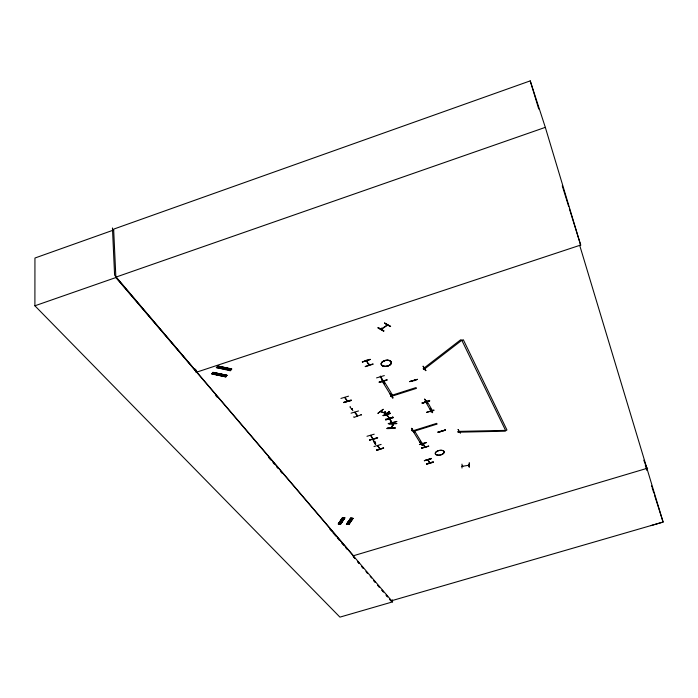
<?xml version="1.0" encoding="UTF-8"?>
<svg xmlns="http://www.w3.org/2000/svg" width="698" height="698" viewBox="0 0 698 698"><rect width="100%" height="100%" fill="white"/><g stroke="black" fill="none" stroke-linecap="round" stroke-linejoin="round"><path stroke-width="1.05" d="M392.224 599.791L392.59 601.885L339.935 617.128L34.9 305.794L34.944 258.024L113.687 230.008M391.561 428.136L391.369 427.752M461.989 464.109L461.989 468.026M462.695 466.072L462.128 466.36L462.835 466.22M348.538 396.159L340.929 398.427M392.948 424.314L393.157 423.843M468.445 465.156L469.082 465.077M469.082 465.2L462.207 466.343M469.056 466.962L469.449 463.202L469.449 466.901L468.986 466.63M469.431 466.866L469.449 463.202M381.405 411.646L380.646 411.628M393.166 423.922L391.674 428.049M395.033 428.293L395.094 428.014C379.433 428.223 389.214 429.392 395.059 427.717M383.577 331.192L377.906 327.947M344.655 397.555L345.082 397.467M357.359 416.069C351.443 408.278 357.428 414.691 357.324 415.563M368.928 365.255L366.118 360.281M357.228 416.008L357.455 415.615M382.975 409.464L378.115 413.164M377.854 413.391L383.237 409.246M422.29 444.731L422.29 445.001M421.967 445.193L419.899 441.66L422.36 445.071M393.035 425.082L390.723 421.348L393.035 425.082L393.367 424.611M212.026 373.447L226.187 376.379L225.829 376.859L211.721 373.954L212.026 373.343L226.1 376.379M212.777 372.444L227.007 375.306M216.354 367.567L230.41 370.778M230.471 370.559L230.811 370.219L216.336 367.593M217.619 365.979L231.797 368.928L231.37 369.495L217.226 366.494L231.631 369.155L217.636 365.979M387.172 414.935L386.622 414.682L389.135 417.989M387.381 415.354L387.381 415.633M225.794 376.885L211.948 373.648M375.664 443.727L375.332 444.198L373.299 440.194M375.62 444.059L373.299 440.473L375.725 444.076M384.528 383.795L382.042 379.668M391.805 422.709L389.458 419.036M350.3 406.498L349.951 406.986L352.891 410.668M351.618 408.74L352.263 408.487M430.657 411.811L430.544 411.506M427.708 459.842L429.759 463.079M374.503 442.253L375.376 442.131L374.643 442.192M391.456 396.237L390.662 396.481L391.316 396.281M386.221 413.748L387.12 413.626L386.343 413.888M392.241 423.049L393.044 422.805M389.283 423.904L396.796 423.538L389.214 423.546M425.012 401.655L425.867 401.481M425.667 401.455L425.728 401.935M392.817 423.895L391.308 428.144M396.778 423.512L389.283 423.808M430.465 411L431.137 410.808M431.198 410.965L430.404 411.043M421.348 443.396L422.054 443.038M211.799 373.762L225.986 376.641M230.802 370.237L216.659 367.279M217.253 366.494L231.396 369.469M217.497 366.153L231.457 369.268M227.016 375.297L212.942 372.331M381.012 329.299L381.719 328.819M381.823 328.461L381.841 328.976M387.381 325.006L387.067 325.538M387.591 325.146L381.204 329.412M351.879 408.845L352.481 408.67L351.74 408.888M383.472 381.632L384.109 381.413M384.162 381.623L383.403 381.675L384.249 381.605L392.494 395.085M423.494 368.806L424.201 368.544L423.564 368.762M338.277 523.954L342.578 517.628L344.908 517.907L340.72 524.093L338.277 523.954L342.613 517.707L338.844 523.901M339.01 523.997L343.189 517.811L338.582 523.989L342.587 517.698M344.603 517.916L339.996 524.058L344.716 517.75L340.528 523.997M340.572 523.997L344.489 517.89M344.716 517.75L340.537 523.919M346.409 524.373L351.216 518.16L350.762 518.064L346.426 524.381L350.762 518.064L353.083 518.344L348.826 524.512L353.048 518.361M346.74 524.39L350.911 518.23M347.002 524.32L351.181 518.082L346.88 524.399M352.473 518.16L348.127 524.468L352.804 518.344M425.579 401.472L424.925 401.664M411.89 430.535L412.544 430.352M458.342 431.765L458.987 431.73M459.04 431.704L458.438 431.888M366.808 361.328C365.464 359.566 370.315 366.092 368.902 364.688M347.115 401.114L347.691 401.333L345.013 397.45M348.11 524.46L348.852 524.495M348.52 524.477L346.548 524.294M370.568 435.517L372.95 438.998M370.559 435.43L370.935 435.404M389.353 418.294L386.997 414.647M389.467 419.132L389.946 419.332M392.058 422.63L389.711 418.957M377.539 445.725L380.166 448.997L377.784 446.031M381.108 329.194L387.189 325.059M441.276 430.841L441.738 431.015M424.75 446.799L425.213 447.025M425.213 446.973L423.189 443.562L423.136 444.024M428.206 460.122L427.979 459.755M429.567 462.835L430.055 463.01L428.057 459.808M468.986 465.234L468.445 465.322M383.891 415.284C383.856 416.436 390.801 412.518 389.013 411.384M347.098 401.018L347.395 401.455L344.707 397.59M380.384 376.955L384.607 383.83L381.693 379.825L382.05 379.337M390.723 421.348L393.061 425.03M384.624 323.043L390.662 326.463L384.572 323.043M386.98 413.687L386.378 413.853M392.991 422.997L392.32 423.023M384.127 381.666L382.731 382.094L391.517 396.316L416.488 388.358L416.034 387.582L391.037 395.548M393 423.014L392.433 423.163M338.425 523.875L339.019 523.989M579.733 245.452L580.684 245.138L545.321 127.359L530.236 80.872L113.643 229.136L115.885 277.551L392.59 601.885M545.321 127.359L115.859 277.141L353.441 555.739M34.9 305.794L115.885 277.551M569.359 208.676L580.657 245.059L579.706 245.382L663.1 522.06L650.85 525.646M195.981 372.383L580.657 245.059M386.36 413.74L380.707 411.654M370.245 359.522L362.445 362.035M372.959 363.928L365.211 366.476M365.324 366.659L373.09 364.173M343.739 402.249L351.399 400.443L343.817 402.589M343.835 402.615L351.19 399.867M351.068 413.172L358.528 410.956M376.545 377.897L384.319 375.594M386.762 379.494L386.971 380.087L379.354 382.504L379.145 381.911M423.573 368.954L424.192 368.588M425.475 370.629L423.206 366.406L425.824 370.568M361.145 414.804L353.973 417.395L353.764 416.828M383.097 415.685L390.4 413.373M390.435 413.46L382.993 415.563L390.365 413.111M409.674 381.57L417.413 379.398L409.674 381.544M409.77 381.701L417.378 379.302M390.217 394.152L393.035 397.991L390.147 393.785M390.627 396.307L391.377 396.071M385.68 419.69L392.948 417.395L385.689 419.725L385.488 419.166M385.82 419.926L393.183 417.762M388.367 423.852L388.35 423.782C404.168 418.87 394.518 423.154 388.28 423.494M427.132 403.156L424.463 399.055M424.855 401.524L425.518 401.315M374.215 434.182L366.982 436.285M370.865 435.395L372.933 438.955M369.574 440.01L369.582 440.045C384.511 435.29 375.576 439.513 369.504 439.723M369.591 440.08L376.798 438.03M413.251 431.521L437.105 424.07L436.695 423.363L412.823 430.823L420.51 443.282L421.88 442.855L414.638 431.094M422.273 403.226L429.671 400.914L422.281 403.269L422.081 402.694M430.474 408.819L432.638 412.64L430.038 408.627M390.723 421.383L391.055 420.903M433.955 410.354L426.53 412.387L433.886 409.996M373.997 446.511L381.134 444.417M376.449 449.817L383.534 447.985L376.641 450.358L383.638 448.16L383.446 447.636M411.584 428.528L414.062 432.097L411.427 428.258M373.36 440.543L375.332 444.198M411.829 430.579L412.623 430.483L411.933 430.71M374.66 442.349L375.297 442.157M438.17 432.402L445.28 430.177L438.17 432.394L437.978 431.861M458.185 429.741L460.436 433.24M458.525 429.698L458.054 429.471M419.873 441.712L420.196 441.249M424.393 460.759L431.259 458.647M431.285 458.734L424.305 460.663L431.216 458.394M426.417 463.786L433.432 462.207L426.591 464.275M419.393 444.486L426.539 442.523L419.481 444.591M421.601 448.072L428.703 446.17L421.531 447.784M428.703 446.17L421.714 448.308M352.778 555.94L647.639 468.157M380.977 411.515L386.605 413.582L386.134 413.391M469.492 463.245L469.03 462.966M424.977 447.095L422.875 443.736M381.605 328.871L381.518 328.208M395.129 428.075L387.669 427.857M380.619 377.417L380.262 376.309M390.313 394.073L392.651 398.017M424.908 399.247L427.089 403.139M432.289 412.684L430.204 408.906M340.327 520.961L342.465 521.074M348.485 521.389L350.614 521.493M339.909 521.589L342.037 521.694M348.066 522.008L350.187 522.121M339.533 522.139L341.671 522.252M347.683 522.566L349.803 522.671M339.115 522.767L341.243 522.881M347.264 523.186L349.375 523.291M338.835 523.186L340.964 523.291M346.976 523.596L349.096 523.709M342.151 518.265L344.289 518.378M350.326 518.701L352.455 518.806M413.757 380.593L414.027 380.899M226.929 375.411L212.864 372.427M384.677 323.296L390.33 326.577M380.567 377.391L380.558 376.274M383.01 380.628L380.619 376.301M215.761 395.53L217.174 397.188M268.73 457.548L270.85 460.026M272.97 462.504L274.384 464.161M276.495 466.639L277.909 468.297M280.736 471.604L282.149 473.253M329.473 528.656L331.594 531.134M332.998 532.792L335.825 536.099M337.239 537.748L339.359 540.226M341.479 542.712L343.599 545.19M345.719 547.668L347.133 549.326M361.852 566.558L363.248 568.189M367.427 573.093L366.04 571.461L367.349 573.119M370.219 576.356L371.615 577.996M373.709 580.448L375.105 582.08M377.897 585.343L379.293 586.974M382.085 590.246L383.481 591.878M386.273 595.15L387.669 596.781M389.754 599.233L391.15 600.865L663.1 522.06L654.515 495.152M196.836 372.095L114.594 275.143L112.448 227.958M361.8 566.575L363.187 568.207M373.596 580.474L374.983 582.115M377.758 585.386L379.145 587.018M381.919 590.29L383.307 591.93M386.081 595.202L387.469 596.834M389.554 599.294L390.941 600.926M411.89 428.467L414.062 432.079M361.285 415.074L361.084 414.507M392.957 417.439L392.756 416.872M387.451 415.703L385.008 411.829L387.338 415.694M387.041 415.834L384.668 411.995L385.008 411.55M420.161 441.581L422.246 445.062M445.289 430.212L445.106 429.663M429.68 400.957L429.488 400.382M425.867 370.603L423.093 366.153M195.492 369.146L196.391 371.118M385.566 419.498L392.834 417.203M386.962 380.044L379.223 382.251L386.832 379.799M643.8 460.191L646.915 468.375M651.548 485.86L651.871 486.872M652.202 487.911L653.851 493.085M562.248 185.799L568.713 206.591M645.327 465.313L646.88 470.452M530.236 80.872L538.716 109.001M445.176 429.951L438.047 432.141M426.487 464.065L433.249 461.692M381.396 328.217L381.553 328.898M368.919 364.103L369.033 364.749M368.78 364.042L368.998 364.766L368.535 364.173M366.389 360.194L366.651 360.91M383.874 330.913L378.203 327.659L383.874 330.913M458.202 431.399L457.844 432.21L505.169 431.19L506.94 429.968L463.35 339.786L461.814 340.284L424.271 369.233L423.128 368.762L460.68 339.778L461.814 340.284L505.561 430.387L458.202 431.399M389.1 411.672L383.952 415.642L389.118 411.707M370.132 359.357L362.323 361.913L370.132 359.357M426.853 400.949L425.414 401.402L431.277 411.584L432.699 411.139L426.853 400.949M429.558 400.678L422.168 403.025L429.567 400.722M354.872 558.391L353.476 556.76L354.863 558.391M359.06 563.295L357.664 561.654L359.025 563.303M437.55 455.148A4.546 2.338 -12 0 0 444.19 452.007A4.546 2.338 -12 0 0 437.41 451.056A4.554 2.347 -12 0 0 437.541 455.166A4.554 2.347 -12 0 0 444.198 452.016A4.554 2.347 -12 0 0 437.41 451.065A4.546 2.338 -12 0 0 437.55 455.148M383.987 366.363A5.156 2.993 -10.9 0 0 391.369 362.559A5.156 2.993 -10.9 0 0 383.507 361.18A5.156 2.993 -10.9 0 0 383.987 366.363A5.139 2.993 -10.9 0 0 391.36 362.567A5.139 2.993 -10.9 0 0 383.516 361.189A5.139 2.993 -10.9 0 0 383.996 366.363M383.944 366.214A5.174 3.01 -10.9 0 0 391.36 362.393A5.174 3.01 -10.9 0 0 383.464 361.006A5.174 3.01 -10.9 0 0 383.944 366.214"/></g></svg>
